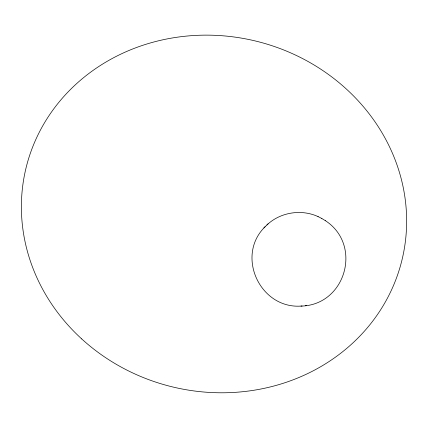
<?xml version="1.0" encoding="UTF-8"?>
<svg xmlns="http://www.w3.org/2000/svg" width="428" height="428" viewBox="0 0 428 428"><rect width="100%" height="100%" fill="white"/><g stroke="black" fill="none" stroke-linecap="round" stroke-linejoin="round"><path stroke-width="0.64" d="M265.098 226.749C235.133 255.917 260.379 309.861 302.05 305.999M266.911 224.989C280.233 212.213 301.446 208.864 318.154 216.648M263.889 227.942L268.089 223.828M301.039 306.095C345.696 305.234 362.794 244.939 325.317 220.634M305.33 305.688L306.469 305.581M317.95 216.547L321.819 218.483M321.77 218.457L325.408 220.693M81.689 338.912A193.52 177.855 14.1 0 0 401.405 262.278A193.52 177.855 14.1 0 0 158.943 40.697A193.52 177.855 14.1 0 0 81.689 338.912"/></g></svg>
